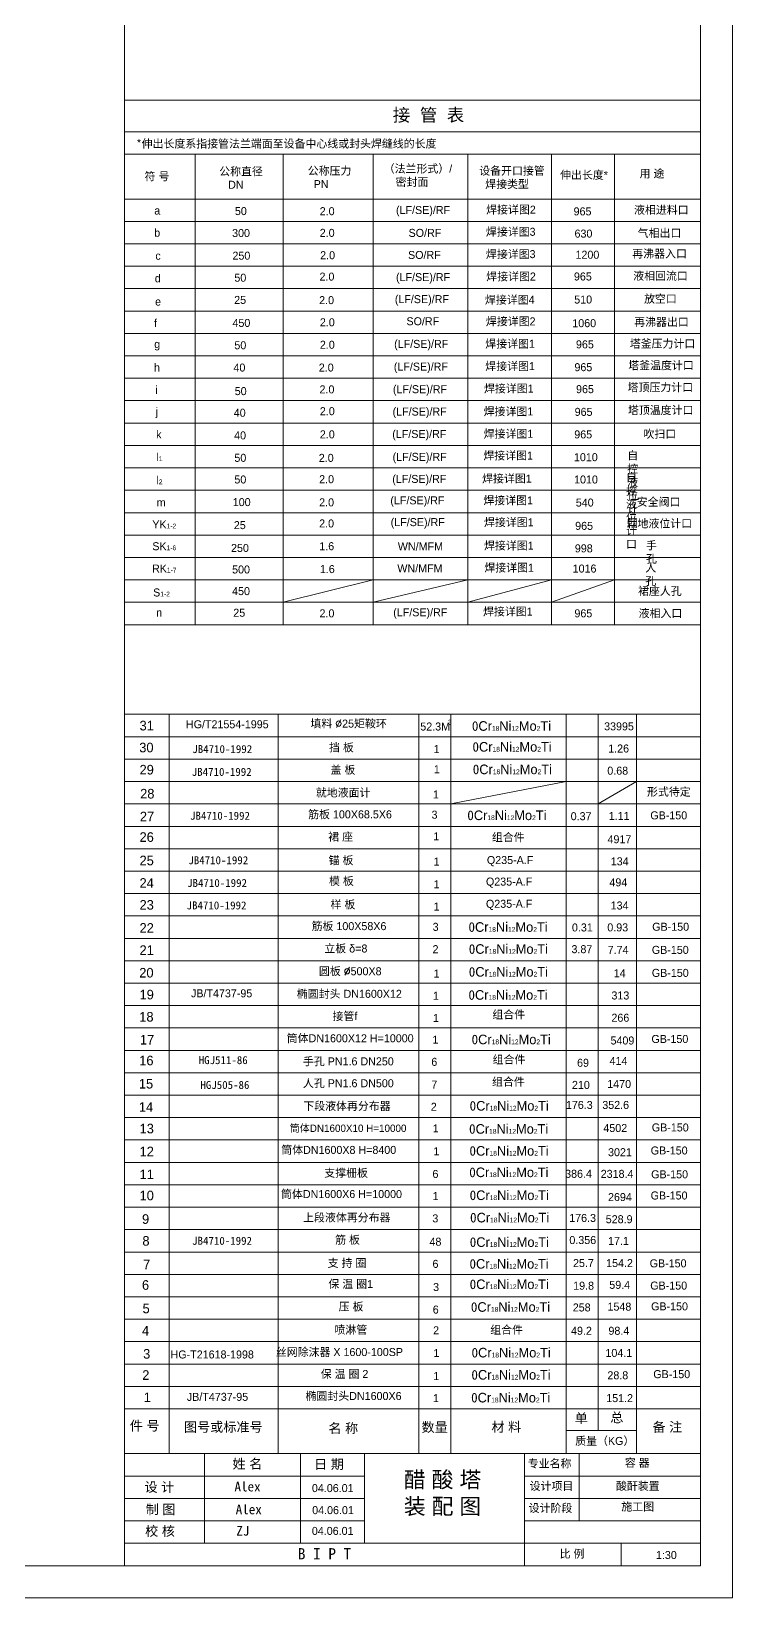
# Model space of a CAD drawing. Header units: millimetres. Extents: x 0 to 841, y 0 to 1189.
# Drawn here: x 622 to 841, y 0 to 489.4 of the extents above; entities that cross this region are included whole.
import ezdxf

# ---------------------------------------------------------------- set-up
doc = ezdxf.new("R2010")
doc.units = ezdxf.units.MM
doc.layers.add('图层2', color=1, linetype='Continuous', lineweight=20)
doc.layers.add('图层6', color=7, linetype='Continuous', lineweight=5)
doc.styles.get("Standard").update_dxf_attribs({"font": 'SimSun.ttf'})

msp = doc.modelspace()

# ---------------------------------------------------------------- linework, layer by layer
at = {"layer": '图层2', "color": 0}
for p, q in [((651, 318), (651, 1165)), ((651, 467.88), (831, 467.88)), ((651, 45), (651, 318)), ((651, 304), (831, 304)), ((651, 276), (831, 276)), ((651, 59), (831, 59)), ((651, 10), (651, 45)), ((651, 45), (831, 45))]:
    msp.add_line(p, q, dxfattribs=at)
msp.add_lwpolyline([(25, 10), (831, 10), (831, 1179), (25, 1179)], close=True, dxfattribs=at)
at = {"layer": '图层6'}
for p, q in [((651, 458), (831, 458)), ((651, 451), (831, 451)), ((673.12, 451), (673.12, 304)), ((700.6, 451), (700.6, 304)), ((728.76, 451), (728.76, 304)), ((758.27, 451), (758.27, 304)), ((784.4, 451), (784.4, 304)), ((804.07, 451), (804.07, 304)), ((651, 437), (831, 437)), ((651, 430), (831, 430)), ((651, 423), (831, 423)), ((651, 416), (831, 416)), ((651, 409), (831, 409)), ((651, 402), (831, 402)), ((651, 395), (831, 395)), ((651, 388), (831, 388)), ((651, 381), (831, 381)), ((651, 374), (831, 374)), ((651, 367), (831, 367)), ((651, 360), (831, 360)), ((651, 353), (831, 353)), ((651, 346), (831, 346)), ((651, 339), (831, 339)), ((651, 332), (831, 332)), ((651, 325), (831, 325)), ((651, 318), (831, 318)), ((700.6, 311), (728.76, 318)), ((728.76, 311), (758.27, 318)), ((758.27, 311), (784.4, 318)), ((784.4, 311), (804.07, 318)), ((651, 311), (831, 311)), ((665, 45), (665, 276)), ((699, 45), (699, 276)), ((743, 45), (743, 276)), ((753, 45), (753, 276)), ((789, 45), (789, 276)), ((799, 52.26), (799, 276)), ((811, 45), (811, 276)), ((651, 269), (831, 269)), ((651, 262), (831, 262)), ((651, 255), (831, 255)), ((753, 248), (789, 255)), ((799, 248), (811, 255)), ((651, 248), (831, 248)), ((651, 241), (831, 241)), ((651, 234), (831, 234)), ((651, 227), (831, 227)), ((651, 220), (831, 220)), ((651, 213), (831, 213)), ((651, 206), (831, 206)), ((651, 199), (831, 199)), ((651, 192), (831, 192)), ((651, 185), (831, 185)), ((651, 178), (831, 178)), ((651, 171), (831, 171)), ((651, 164), (831, 164)), ((651, 157), (831, 157)), ((651, 150), (831, 150)), ((651, 143), (831, 143)), ((651, 136), (831, 136)), ((651, 129), (831, 129)), ((651, 122), (831, 122)), ((651, 115), (831, 115)), ((651, 108), (831, 108)), ((651, 101), (831, 101)), ((651, 94), (831, 94)), ((651, 87), (831, 87)), ((651, 80), (831, 80)), ((651, 73), (831, 73)), ((651, 66), (831, 66)), ((789, 52.26), (811, 52.26)), ((676, 17), (676, 45)), ((706, 17), (706, 45)), ((726, 17), (726, 45)), ((776, 10), (776, 45)), ((793.07, 45), (793.07, 24)), ((651, 38), (726, 38)), ((776, 38), (831, 38)), ((651, 31), (726, 31)), ((776, 31), (831, 31)), ((651, 24), (726, 24)), ((776, 24), (831, 24)), ((651, 17), (831, 17)), ((806.17, 17), (806.17, 10)), ((831, 17), (831, 17))]:
    msp.add_line(p, q, dxfattribs=at)
msp.add_lwpolyline([(0, 0), (841, 0), (841, 1189), (0, 1189)], close=True, dxfattribs=at)

# ---------------------------------------------------------------- texts
for s, insert, char_height, attachment_point in [('{\\fￋￎￌﾣﾤ|b0|i0|c134|p54;接  管  表}', (734.84, 465.25), 4, 1), ('*伸出长度系指接管法兰端面至设备中心线或封头焊缝线的长度', (654.72, 455.55), 2.5, 1), ('{\\fￋￎￌﾣﾤ|b0|i0|c134|p2;符 号}', (657.33, 445.34), 2.5, 1), ('{\\fￋￎￌﾣﾤ|b0|i0|c134|p54;公称直径\\P   DN}', (680.63, 446.87), 2.5, 1), ('{\\fￋￎￌﾣﾤ|b0|i0|c134|p54;公称压力\\P  PN}', (708.28, 447.08), 2.5, 1), ('{\\fￋￎￌﾣﾤ|b0|i0|c134|p2;（法兰形式）/\\P    密封面}', (732.01, 447.74), 2.5, 1), ('{\\fￋￎￌﾣﾤ|b0|i0|c134|p54;设备开口接管\\P  焊接类型}', (761.85, 447.08), 2.5, 1), ('{\\fￋￎￌﾣﾤ|b0|i0|c134|p54;伸出长度*}', (787.1, 445.78), 2.5, 1), ('{\\fￋￎￌﾣﾤ|b0|i0|c134|p54;用 途}', (811.93, 446.21), 2.5, 1), ('{\\fￋￎￌﾣﾤ|b0|i0|c134|p2;50}', (685.53, 434.49), 2.5, 1), ('{\\fￋￎￌﾣﾤ|b0|i0|c134|p2;2.0}', (712.02, 434.45), 2.5, 1), ('{\\fￋￎￌﾣﾤ|b0|i0|c134|p2;(LF/SE)/RF}', (735.85, 434.82), 2.5, 1), ('{\\fￋￎￌﾣﾤ|b0|i0|c134|p54;焊接详图2}', (764.01, 434.94), 2.5, 1), ('{\\fￋￎￌﾣﾤ|b0|i0|c134|p2;965}', (791.32, 434.39), 2.5, 1), ('{\\fￋￎￌﾣﾤ|b0|i0|c134|p54;液相进料口}', (810.2, 434.85), 2.5, 1), ('{\\fￋￎￌﾣﾤ|b0|i0|c134|p2;b}', (660.34, 427.72), 2.5, 1), ('{\\fￋￎￌﾣﾤ|b0|i0|c134|p2;300}', (684.66, 427.63), 2.5, 1), ('{\\fￋￎￌﾣﾤ|b0|i0|c134|p2;2.0}', (712.03, 427.68), 2.5, 1), ('{\\fￋￎￌﾣﾤ|b0|i0|c134|p2;SO/RF}', (739.78, 427.67), 2.5, 1), ('{\\fￋￎￌﾣﾤ|b0|i0|c134|p54;焊接详图3}', (763.93, 428.02), 2.5, 1), ('{\\fￋￎￌﾣﾤ|b0|i0|c134|p54;气相出口}', (811.34, 427.62), 2.5, 1), ('{\\fￋￎￌﾣﾤ|b0|i0|c134|p2;SO/RF}', (739.61, 420.78), 2.5, 1), ('{\\fￋￎￌﾣﾤ|b0|i0|c134|p54;焊接详图3}', (763.93, 421.04), 2.5, 1), ('{\\fￋￎￌﾣﾤ|b0|i0|c134|p2;c}', (660.69, 420.53), 2.5, 1), ('{\\fￋￎￌﾣﾤ|b0|i0|c134|p2;250}', (684.77, 420.55), 2.5, 1), ('{\\fￋￎￌﾣﾤ|b0|i0|c134|p2;2.0}', (712.17, 420.69), 2.5, 1), ('{\\fￋￎￌﾣﾤ|b0|i0|c134|p2;d}', (660.51, 413.48), 2.5, 1), ('{\\fￋￎￌﾣﾤ|b0|i0|c134|p2;50}', (685.37, 413.67), 2.5, 1), ('{\\fￋￎￌﾣﾤ|b0|i0|c134|p2;2.0}', (711.96, 414.01), 2.5, 1), ('{\\fￋￎￌﾣﾤ|b0|i0|c134|p2;(LF/SE)/RF}', (735.85, 413.86), 2.5, 1), ('{\\fￋￎￌﾣﾤ|b0|i0|c134|p54;焊接详图2}', (764.03, 414.04), 2.5, 1), ('{\\fￋￎￌﾣﾤ|b0|i0|c134|p54;液相回流口}', (809.95, 414.22), 2.5, 1), ('{\\fￋￎￌﾣﾤ|b0|i0|c134|p2;25}', (685.31, 406.73), 2.5, 1), ('{\\fￋￎￌﾣﾤ|b0|i0|c134|p2;2.0}', (711.85, 406.66), 2.5, 1), ('{\\fￋￎￌﾣﾤ|b0|i0|c134|p2;(LF/SE)/RF}', (735.48, 406.97), 2.5, 1), ('{\\fￋￎￌﾣﾤ|b0|i0|c134|p54;焊接详图4}', (763.63, 406.77), 2.5, 1), ('{\\fￋￎￌﾣﾤ|b0|i0|c134|p54;放空口}', (813.33, 407.08), 2.5, 1), ('{\\fￋￎￌﾣﾤ|b0|i0|c134|p2;e}', (660.6, 406.2), 2.5, 1), ('{\\fￋￎￌﾣﾤ|b0|i0|c134|p2;f}', (660.26, 399.49), 2.5, 1), ('{\\fￋￎￌﾣﾤ|b0|i0|c134|p2;450}', (684.77, 399.54), 2.5, 1), ('{\\fￋￎￌﾣﾤ|b0|i0|c134|p2;2.0}', (712.07, 399.74), 2.5, 1), ('{\\fￋￎￌﾣﾤ|b0|i0|c134|p2;SO/RF}', (739.12, 400.06), 2.5, 1), ('{\\fￋￎￌﾣﾤ|b0|i0|c134|p54;焊接详图2}', (763.93, 400.02), 2.5, 1), ('{\\fￋￎￌﾣﾤ|b0|i0|c134|p54;再沸器出口}', (810.25, 399.83), 2.5, 1), ('{\\fￋￎￌﾣﾤ|b0|i0|c134|p2;g}', (660.34, 392.94), 2.5, 1), ('{\\fￋￎￌﾣﾤ|b0|i0|c134|p2;50}', (685.37, 392.56), 2.5, 1), ('{\\fￋￎￌﾣﾤ|b0|i0|c134|p2;2.0}', (712.07, 392.72), 2.5, 1), ('{\\fￋￎￌﾣﾤ|b0|i0|c134|p2;(LF/SE)/RF}', (735.27, 392.99), 2.5, 1), ('{\\fￋￎￌﾣﾤ|b0|i0|c134|p54;焊接详图1}', (763.73, 393.03), 2.5, 1), ('{\\fￋￎￌﾣﾤ|b0|i0|c134|p54;塔釜压力计口}', (808.86, 393.05), 2.5, 1), ('{\\fￋￎￌﾣﾤ|b0|i0|c134|p54;塔釜温度计口}', (808.39, 386.28), 2.5, 1), ('{\\fￋￎￌﾣﾤ|b0|i0|c134|p2;h}', (660.26, 385.6), 2.5, 1), ('{\\fￋￎￌﾣﾤ|b0|i0|c134|p2;40}', (685.09, 385.59), 2.5, 1), ('{\\fￋￎￌﾣﾤ|b0|i0|c134|p2;2.0}', (711.74, 385.59), 2.5, 1), ('{\\fￋￎￌﾣﾤ|b0|i0|c134|p2;(LF/SE)/RF}', (735.17, 385.89), 2.5, 1), ('{\\fￋￎￌﾣﾤ|b0|i0|c134|p54;焊接详图1}', (763.73, 386.03), 2.5, 1), ('{\\fￋￎￌﾣﾤ|b0|i0|c134|p2;50}', (685.48, 378.24), 2.5, 1), ('{\\fￋￎￌﾣﾤ|b0|i0|c134|p2;2.0}', (711.96, 378.77), 2.5, 1), ('{\\fￋￎￌﾣﾤ|b0|i0|c134|p2;(LF/SE)/RF}', (734.88, 378.84), 2.5, 1), ('{\\fￋￎￌﾣﾤ|b0|i0|c134|p54;焊接详图1}', (763.34, 379.03), 2.5, 1), ('{\\fￋￎￌﾣﾤ|b0|i0|c134|p54;塔顶压力计口}', (808.19, 379.43), 2.5, 1), ('{\\fￋￎￌﾣﾤ|b0|i0|c134|p2;j}', (660.77, 371.83), 2.5, 1), ('{\\fￋￎￌﾣﾤ|b0|i0|c134|p2;2.0}', (712.07, 371.96), 2.5, 1), ('{\\fￋￎￌﾣﾤ|b0|i0|c134|p2;(LF/SE)/RF}', (734.78, 371.84), 2.5, 1), ('{\\fￋￎￌﾣﾤ|b0|i0|c134|p54;焊接详图1}', (763.24, 371.89), 2.5, 1), ('{\\fￋￎￌﾣﾤ|b0|i0|c134|p54;塔顶温度计口}', (808.29, 372.28), 2.5, 1), ('{\\fￋￎￌﾣﾤ|b0|i0|c134|p2;40}', (685.18, 371.48), 2.5, 1), ('{\\fￋￎￌﾣﾤ|b0|i0|c134|p2;k}', (660.94, 364.69), 2.5, 1), ('{\\fￋￎￌﾣﾤ|b0|i0|c134|p2;40}', (685.29, 364.4), 2.5, 1), ('{\\fￋￎￌﾣﾤ|b0|i0|c134|p2;2.0}', (712.07, 364.72), 2.5, 1), ('{\\fￋￎￌﾣﾤ|b0|i0|c134|p2;(LF/SE)/RF}', (734.68, 364.84), 2.5, 1), ('{\\fￋￎￌﾣﾤ|b0|i0|c134|p54;焊接详图1}', (763.24, 364.9), 2.5, 1), ('{\\fￋￎￌﾣﾤ|b0|i0|c134|p54;吹扫口}', (813.13, 364.86), 2.5, 1), ('{\\fￋￎￌﾣﾤ|b0|i0|c134|p2;l\\H0.6x;1}', (661.03, 357.64), 2.5, 1), ('{\\fￋￎￌﾣﾤ|b0|i0|c134|p2;50}', (685.37, 357.39), 2.5, 1), ('{\\fￋￎￌﾣﾤ|b0|i0|c134|p2;2.0}', (711.74, 357.37), 2.5, 1), ('{\\fￋￎￌﾣﾤ|b0|i0|c134|p2;(LF/SE)/RF}', (734.78, 357.7), 2.5, 1), ('{\\fￋￎￌﾣﾤ|b0|i0|c134|p54;焊接详图1}', (763.14, 358.09), 2.5, 1), ('{\\fￋￎￌﾣﾤ|b0|i0|c134|p2;l\\H0.6x;2}', (661.03, 350.39), 2.5, 1), ('{\\fￋￎￌﾣﾤ|b0|i0|c134|p2;50}', (685.37, 350.63), 2.5, 1), ('{\\fￋￎￌﾣﾤ|b0|i0|c134|p2;2.0}', (711.85, 350.71), 2.5, 1), ('{\\fￋￎￌﾣﾤ|b0|i0|c134|p2;(LF/SE)/RF}', (734.68, 350.8), 2.5, 1), ('{\\fￋￎￌﾣﾤ|b0|i0|c134|p54;焊接详图1}', (762.75, 350.9), 2.5, 1), ('{\\fￋￎￌﾣﾤ|b0|i0|c134|p2;100}', (684.87, 343.56), 2.5, 1), ('{\\fￋￎￌﾣﾤ|b0|i0|c134|p2;2.0}', (711.85, 343.48), 2.5, 1), ('{\\fￋￎￌﾣﾤ|b0|i0|c134|p2;(LF/SE)/RF}', (734.09, 344.1), 2.5, 1), ('{\\fￋￎￌﾣﾤ|b0|i0|c134|p54;焊接详图1}', (763.14, 344.1), 2.5, 1), ('{\\fￋￎￌﾣﾤ|b0|i0|c134|p2;540}', (792.01, 343.41), 2.5, 1), ('{\\fￋￎￌﾣﾤ|b0|i0|c134|p54;安全阀口}', (811.05, 343.61), 2.5, 1), ('{\\fￋￎￌﾣﾤ|b0|i0|c134|p2;YK\\H0.6x;1-2}', (659.74, 336.57), 2.5, 1), ('{\\fￋￎￌﾣﾤ|b0|i0|c134|p2;25}', (685.2, 336.37), 2.5, 1), ('{\\fￋￎￌﾣﾤ|b0|i0|c134|p2;2.0}', (711.85, 336.89), 2.5, 1), ('{\\fￋￎￌﾣﾤ|b0|i0|c134|p2;(LF/SE)/RF}', (734.19, 337.3), 2.5, 1), ('{\\fￋￎￌﾣﾤ|b0|i0|c134|p54;焊接详图1}', (763.34, 337.26), 2.5, 1), ('{\\fￋￎￌﾣﾤ|b0|i0|c134|p2;965}', (791.81, 336.14), 2.5, 1), ('{\\fￋￎￌﾣﾤ|b0|i0|c134|p54;就地液位计口}', (807.87, 336.86), 2.5, 1), ('{\\fￋￎￌﾣﾤ|b0|i0|c134|p2;SK\\H0.6x;1-6}', (659.74, 329.77), 2.5, 1), ('{\\fￋￎￌﾣﾤ|b0|i0|c134|p2;WN/MFM}', (736.42, 329.71), 2.5, 1), ('{\\fￋￎￌﾣﾤ|b0|i0|c134|p54;焊接详图1}', (763.34, 329.96), 2.5, 1), ('{\\fￋￎￌﾣﾤ|b0|i0|c134|p2;998}', (791.71, 329.1), 2.5, 1), ('{\\fￋￎￌﾣﾤ|b0|i0|c134|p54;焊接详图1}', (763.44, 323.06), 2.5, 1), ('{\\fￋￎￌﾣﾤ|b0|i0|c134|p2;RK\\H0.6x;1-7}', (659.65, 322.8), 2.5, 1), ('{\\fￋￎￌﾣﾤ|b0|i0|c134|p2;500}', (684.66, 322.51), 2.5, 1), ('{\\fￋￎￌﾣﾤ|b0|i0|c134|p2;WN/MFM}', (736.27, 322.85), 2.5, 1), ('{\\fￋￎￌﾣﾤ|b0|i0|c134|p2;1016}', (791.02, 322.79), 2.5, 1), ('{\\fￋￎￌﾣﾤ|b0|i0|c134|p2;S\\H0.6x;1-2}', (660, 315.32), 2.5, 1), ('{\\fￋￎￌﾣﾤ|b0|i0|c134|p54;裙座人孔}', (811.44, 315.76), 2.5, 1), ('{\\fￋￎￌﾣﾤ|b0|i0|c134|p2;n}', (660.94, 309.04), 2.5, 1), ('{\\fￋￎￌﾣﾤ|b0|i0|c134|p2;25}', (685.02, 308.99), 2.5, 1), ('{\\fￋￎￌﾣﾤ|b0|i0|c134|p2;2.0}', (711.96, 308.8), 2.5, 1), ('{\\fￋￎￌﾣﾤ|b0|i0|c134|p2;(LF/SE)/RF}', (734.98, 309.13), 2.5, 1), ('{\\fￋￎￌﾣﾤ|b0|i0|c134|p54;焊接详图1}', (763.04, 309.36), 2.5, 1), ('{\\fￋￎￌﾣﾤ|b0|i0|c134|p2;965}', (791.58, 308.8), 2.5, 1), ('{\\fￋￎￌﾣﾤ|b0|i0|c134|p54;液相入口}', (811.64, 308.81), 2.5, 1), ('{\\fￋￎￌﾣﾤ|b0|i0|c134|p2;HG/T21554-1995}', (670.24, 274.14), 2.5, 1), ('{\\fￋￎￌﾣﾤ|b0|i0|c134|p54;填料 \\Ftxt.shx;%%c\\fￋￎￌﾣﾤ|b0|i0|c134|p54;25矩鞍环}', (709.13, 274.35), 2.5, 1), ('{\\fￋￎￌﾣﾤ|b0|i0|c134|p2;3}', (752.12, 274.32), 1.5, 1), ('{\\f@ￋￎￌﾣﾤ|b0|i0|c134|p2;31}', (655.75, 273.97), 3, 1), ('{\\fￋￎￌﾣﾤ|b0|i0|c134|p2;52.3M}', (743.44, 273.44), 2.5, 1), ('0{\\fￋￎￌﾣﾤ|b0|i0|c134|p54;Cr\\H0.5x;18\\H2x;Ni\\H0.5x;12\\H2x;Mo\\H0.5x;2\\H2x;Ti}', (759.55, 273.85), 3, 1), ('{\\fￋￎￌﾣﾤ|b0|i0|c134|p2;33995}', (800.85, 273.5), 2.5, 1), ('{\\f@ￋￎￌﾣﾤ|b0|i0|c134|p2;30}', (655.66, 267.13), 3, 1), ('JB4710-1992', (672.22, 266.39), 2.5, 1), ('{\\fￋￎￌﾣﾤ|b0|i0|c134|p54;挡 板}', (714.92, 266.88), 2.5, 1), ('{\\fￋￎￌﾣﾤ|b0|i0|c134|p2;1}', (747.58, 266.39), 2.5, 1), ('0{\\fￋￎￌﾣﾤ|b0|i0|c134|p54;Cr\\H0.5x;18\\H2x;Ni\\H0.5x;12\\H2x;Mo\\H0.5x;2\\H2x;Ti}', (759.73, 267.34), 3, 1), ('{\\fￋￎￌﾣﾤ|b0|i0|c134|p2;1.26}', (802.13, 266.57), 2.5, 1), ('{\\f@ￋￎￌﾣﾤ|b0|i0|c134|p2;29}', (655.75, 260.2), 3, 1), ('{\\fￋￎￌﾣﾤ|b0|i0|c134|p54;盖 板}', (715.4, 259.89), 2.5, 1), ('{\\fￋￎￌﾣﾤ|b0|i0|c134|p2;1}', (747.67, 260.11), 2.5, 1), ('0{\\fￋￎￌﾣﾤ|b0|i0|c134|p54;Cr\\H0.5x;18\\H2x;Ni\\H0.5x;12\\H2x;Mo\\H0.5x;2\\H2x;Ti}', (759.82, 260.3), 3, 1), ('{\\f\uffc1ﾥￊ￩|b0|i0|c134|p49;0.68}', (801.85, 259.64), 2.5, 1), ('JB4710-1992', (672.06, 259.27), 2.5, 1), ('{\\f@ￋￎￌﾣﾤ|b0|i0|c134|p2;28}', (655.94, 252.7), 3, 1), ('{\\fￋￎￌﾣﾤ|b0|i0|c134|p54;就地液面计}', (710.82, 252.78), 2.5, 1), ('{\\fￋￎￌﾣﾤ|b0|i0|c134|p2;1}', (747.4, 252.23), 2.5, 1), ('{\\fￋￎￌﾣﾤ|b0|i0|c134|p54;形式待定}', (814.24, 253.03), 2.5, 1), ('JB4710-1992', (671.53, 245.56), 2.5, 1), ('{\\fￋￎￌﾣﾤ|b0|i0|c134|p54;筋板 100X68.5X6}', (708.41, 245.99), 2.5, 1), ('{\\f@ￋￎￌﾣﾤ|b0|i0|c134|p2;3}', (746.95, 245.89), 2.5, 1), ('0{\\fￋￎￌﾣﾤ|b0|i0|c134|p54;Cr\\H0.5x;18\\H2x;Ni\\H0.5x;12\\H2x;Mo\\H0.5x;2\\H2x;Ti}', (758.12, 245.95), 3, 1), ('{\\fￋￎￌﾣﾤ|b0|i0|c134|p2;0.37}', (790.41, 245.42), 2.5, 1), ('{\\fￋￎￌﾣﾤ|b0|i0|c134|p2;1.11}', (802.31, 245.52), 2.5, 1), ('{\\f@ￋￎￌﾣﾤ|b0|i0|c134|p2;GB-150}', (815.28, 245.68), 2.5, 1), ('{\\f@ￋￎￌﾣﾤ|b0|i0|c134|p2;26}', (655.75, 239.15), 3, 1), ('{\\fￋￎￌﾣﾤ|b0|i0|c134|p54;裙 座}', (714.68, 239), 2.5, 1), ('{\\fￋￎￌﾣﾤ|b0|i0|c134|p2;1}', (747.49, 239.12), 2.5, 1), ('{\\fￋￎￌﾣﾤ|b0|i0|c134|p54;组合件}', (765.8, 238.83), 2.5, 1), ('{\\fￋￎￌﾣﾤ|b0|i0|c134|p2;4917}', (801.91, 238.21), 2.5, 1), ('{\\f@ￋￎￌﾣﾤ|b0|i0|c134|p2;25}', (655.75, 231.83), 3, 1), ('JB4710-1992', (670.98, 231.66), 2.5, 1), ('{\\fￋￎￌﾣﾤ|b0|i0|c134|p54;锚 板}', (714.8, 231.65), 2.5, 1), ('{\\fￋￎￌﾣﾤ|b0|i0|c134|p2;1}', (747.58, 231.24), 2.5, 1), ('{\\fￋￎￌﾣﾤ|b0|i0|c134|p2;Q235-A.F}', (764.24, 231.72), 2.5, 1), ('{\\fￋￎￌﾣﾤ|b0|i0|c134|p2;134}', (802.92, 231.31), 2.5, 1), ('{\\fￋￎￌﾣﾤ|b0|i0|c134|p54;模 板}', (714.92, 225.16), 2.5, 1), ('{\\f@ￋￎￌﾣﾤ|b0|i0|c134|p2;24}', (655.75, 224.8), 3, 1), ('JB4710-1992', (670.6, 224.55), 2.5, 1), ('{\\fￋￎￌﾣﾤ|b0|i0|c134|p2;1}', (747.58, 224.13), 2.5, 1), ('{\\fￋￎￌﾣﾤ|b0|i0|c134|p2;Q235-A.F}', (763.94, 224.99), 2.5, 1), ('{\\fￋￎￌﾣﾤ|b0|i0|c134|p2;494}', (802.51, 224.76), 2.5, 1), ('{\\f@ￋￎￌﾣﾤ|b0|i0|c134|p2;23}', (655.75, 217.97), 3, 1), ('JB4710-1992', (670.44, 217.55), 2.5, 1), ('{\\fￋￎￌﾣﾤ|b0|i0|c134|p54;样 板}', (715.4, 217.82), 2.5, 1), ('{\\fￋￎￌﾣﾤ|b0|i0|c134|p2;1}', (747.58, 217.19), 2.5, 1), ('{\\fￋￎￌﾣﾤ|b0|i0|c134|p2;Q235-A.F}', (763.94, 218.05), 2.5, 1), ('{\\fￋￎￌﾣﾤ|b0|i0|c134|p2;134}', (802.89, 217.52), 2.5, 1), ('{\\f@ￋￎￌﾣﾤ|b0|i0|c134|p2;22}', (655.75, 210.75), 3, 1), ('{\\fￋￎￌﾣﾤ|b0|i0|c134|p54;筋板 100X58X6}', (709.49, 211.07), 2.5, 1), ('{\\f@ￋￎￌﾣﾤ|b0|i0|c134|p2;3}', (747.3, 210.85), 2.5, 1), ('0{\\fￋￎￌﾣﾤ|b0|i0|c134|p54;Cr\\H0.5x;18\\H2x;Ni\\H0.5x;12\\H2x;Mo\\H0.5x;2\\H2x;Ti}', (758.48, 211.04), 3, 1), ('{\\fￋￎￌﾣﾤ|b0|i0|c134|p2;0.31}', (790.8, 210.66), 2.5, 1), ('{\\fￋￎￌﾣﾤ|b0|i0|c134|p2;0.93}', (801.85, 210.68), 2.5, 1), ('{\\f@ￋￎￌﾣﾤ|b0|i0|c134|p2;GB-150}', (815.87, 210.88), 2.5, 1), ('{\\f@ￋￎￌﾣﾤ|b0|i0|c134|p2;21}', (655.75, 203.82), 3, 1), ('{\\fￋￎￌﾣﾤ|b0|i0|c134|p54;立板 \\fￋￎￌﾣﾤ|b0|i0|c134|p0;δ=8}', (713.49, 204.08), 2.5, 1), ('{\\fￋￎￌﾣﾤ|b0|i0|c134|p2;2}', (747.27, 203.87), 2.5, 1), ('0{\\fￋￎￌﾣﾤ|b0|i0|c134|p54;Cr\\H0.5x;18\\H2x;Ni\\H0.5x;12\\H2x;Mo\\H0.5x;2\\H2x;Ti}', (758.57, 204.17), 3, 1), ('{\\fￋￎￌﾣﾤ|b0|i0|c134|p2;3.87}', (790.66, 203.87), 2.5, 1), ('{\\fￋￎￌﾣﾤ|b0|i0|c134|p2;7.74}', (801.96, 203.64), 2.5, 1), ('{\\f@ￋￎￌﾣﾤ|b0|i0|c134|p2;GB-150}', (815.75, 203.65), 2.5, 1), ('{\\f@ￋￎￌﾣﾤ|b0|i0|c134|p2;20}', (655.66, 196.76), 3, 1), ('{\\fￋￎￌﾣﾤ|b0|i0|c134|p54;圆板 \\Ftxt.shx;%%c\\fￋￎￌﾣﾤ|b0|i0|c134|p54;500X8}', (711.78, 196.98), 2.5, 1), ('{\\fￋￎￌﾣﾤ|b0|i0|c134|p2;1}', (747.58, 196.24), 2.5, 1), ('0{\\fￋￎￌﾣﾤ|b0|i0|c134|p54;Cr\\H0.5x;18\\H2x;Ni\\H0.5x;12\\H2x;Mo\\H0.5x;2\\H2x;Ti}', (758.57, 197.04), 3, 1), ('{\\fￋￎￌﾣﾤ|b0|i0|c134|p2;14}', (803.86, 196.37), 2.5, 1), ('{\\f@ￋￎￌﾣﾤ|b0|i0|c134|p2;GB-150}', (815.75, 196.46), 2.5, 1), ('{\\f@ￋￎￌﾣﾤ|b0|i0|c134|p2;19}', (655.75, 189.93), 3, 1), ('{\\fￋￎￌﾣﾤ|b0|i0|c134|p54;椭圆封头 DN1600X12}', (704.89, 189.92), 2.5, 1), ('{\\fￋￎￌﾣﾤ|b0|i0|c134|p2;1}', (747.4, 189.31), 2.5, 1), ('0{\\fￋￎￌﾣﾤ|b0|i0|c134|p54;Cr\\H0.5x;18\\H2x;Ni\\H0.5x;12\\H2x;Mo\\H0.5x;2\\H2x;Ti}', (758.48, 189.82), 3, 1), ('{\\fￋￎￌﾣﾤ|b0|i0|c134|p2;313}', (803.14, 189.41), 2.5, 1), ('{\\f@ￋￎￌﾣﾤ|b0|i0|c134|p2;18}', (655.66, 183), 3, 1), ('{\\fￋￎￌﾣﾤ|b0|i0|c134|p54;接管f}', (716.03, 182.94), 2.5, 1), ('{\\fￋￎￌﾣﾤ|b0|i0|c134|p2;1}', (747.4, 182.37), 2.5, 1), ('{\\fￋￎￌﾣﾤ|b0|i0|c134|p54;组合件}', (765.94, 183.43), 2.5, 1), ('{\\fￋￎￌﾣﾤ|b0|i0|c134|p2;266}', (803.14, 182.45), 2.5, 1), ('{\\fￋￎￌﾣﾤ|b0|i0|c134|p54;筒体DN1600X\\fￋￎￌﾣﾤ|b0|i0|c134|p0;12 \\fￋￎￌﾣﾤ|b0|i0|c134|p54;H=10000}', (701.73, 176.03), 2.5, 1), ('{\\fￋￎￌﾣﾤ|b0|i0|c134|p2;17}', (655.87, 175.83), 3, 1), ('{\\fￋￎￌﾣﾤ|b0|i0|c134|p2;1}', (747.23, 175.6), 2.5, 1), ('0{\\fￋￎￌﾣﾤ|b0|i0|c134|p54;Cr\\H0.5x;18\\H2x;Ni\\H0.5x;12\\H2x;Mo\\H0.5x;2\\H2x;Ti}', (759.46, 175.91), 3, 1), ('{\\fￋￎￌﾣﾤ|b0|i0|c134|p2;5409}', (802.85, 175.34), 2.5, 1), ('{\\f@ￋￎￌﾣﾤ|b0|i0|c134|p2;GB-150}', (815.63, 175.81), 2.5, 1), ('{\\fￋￎￌﾣﾤ|b0|i0|c134|p2;16}', (655.65, 169.34), 3, 1), ('HGJ511-86', (674.23, 169.21), 2.5, 1), ('{\\fￋￎￌﾣﾤ|b0|i0|c134|p54;手孔 PN1.6 DN250}', (706.77, 168.82), 2.5, 1), ('{\\fￋￎￌﾣﾤ|b0|i0|c134|p2;6}', (746.88, 168.67), 2.5, 1), ('{\\fￋￎￌﾣﾤ|b0|i0|c134|p54;组合件}', (766.02, 169.37), 2.5, 1), ('{\\fￋￎￌﾣﾤ|b0|i0|c134|p2;69}', (792.4, 168.38), 2.5, 1), ('{\\fￋￎￌﾣﾤ|b0|i0|c134|p2;15}', (655.54, 162.08), 3, 1), ('{\\fￋￎￌﾣﾤ|b0|i0|c134|p54;人孔 PN1.6 DN500}', (706.77, 161.98), 2.5, 1), ('{\\fￋￎￌﾣﾤ|b0|i0|c134|p54;组合件}', (765.84, 162.43), 2.5, 1), ('HGJ505-86', (674.76, 161.45), 2.5, 1), ('{\\fￋￎￌﾣﾤ|b0|i0|c134|p2;14}', (655.54, 154.81), 3, 1), ('{\\fￋￎￌﾣﾤ|b0|i0|c134|p54;下段液体再分布器}', (706.9, 154.87), 2.5, 1), ('{\\fￋￎￌﾣﾤ|b0|i0|c134|p2;2}', (746.71, 154.62), 2.5, 1), ('0{\\fￋￎￌﾣﾤ|b0|i0|c134|p54;Cr\\H0.5x;18\\H2x;Ni\\H0.5x;12\\H2x;Mo\\H0.5x;2\\H2x;Ti}', (758.84, 155.18), 3, 1), ('{\\fￋￎￌﾣﾤ|b0|i0|c134|p2;13}', (655.76, 148.07), 3, 1), ('筒体{\\fￋￎￌﾣﾤ|b0|i0|c134|p54;DN1600X10 H=10000}', (720.88, 146.54), 2.3, 5), ('{\\fￋￎￌﾣﾤ|b0|i0|c134|p2;1}', (747.32, 147.89), 2.5, 1), ('0{\\fￋￎￌﾣﾤ|b0|i0|c134|p54;Cr\\H0.5x;18\\H2x;Ni\\H0.5x;12\\H2x;Mo\\H0.5x;2\\H2x;Ti}', (758.66, 147.96), 3, 1), ('{\\f@ￋￎￌﾣﾤ|b0|i0|c134|p2;GB-150}', (815.75, 148.17), 2.5, 1), ('{\\fￋￎￌﾣﾤ|b0|i0|c134|p2;12}', (655.76, 140.92), 3, 1), ('{\\fￋￎￌﾣﾤ|b0|i0|c134|p54;筒体DN1600X\\fￋￎￌﾣﾤ|b0|i0|c134|p0;8 \\fￋￎￌﾣﾤ|b0|i0|c134|p54;H=8400}', (700.01, 141.15), 2.5, 1), ('{\\fￋￎￌﾣﾤ|b0|i0|c134|p2;1}', (747.54, 140.75), 2.5, 1), ('0{\\fￋￎￌﾣﾤ|b0|i0|c134|p54;Cr\\H0.5x;18\\H2x;Ni\\H0.5x;12\\H2x;Mo\\H0.5x;2\\H2x;Ti}', (758.79, 141.1), 3, 1), ('{\\fￋￎￌﾣﾤ|b0|i0|c134|p2;3021}', (802.08, 140.44), 2.5, 1), ('{\\f@ￋￎￌﾣﾤ|b0|i0|c134|p2;GB-150}', (815.41, 140.97), 2.5, 1), ('{\\fￋￎￌﾣﾤ|b0|i0|c134|p54;11}', (655.76, 133.77), 3, 1), ('{\\fￋￎￌﾣﾤ|b0|i0|c134|p54;支撑栅板}', (720.26, 132.57), 2.5, 5), ('{\\fￋￎￌﾣﾤ|b0|i0|c134|p2;6}', (747.24, 133.64), 2.5, 1), ('0{\\fￋￎￌﾣﾤ|b0|i0|c134|p54;Cr\\H0.5x;18\\H2x;Ni\\H0.5x;12\\H2x;Mo\\H0.5x;2\\H2x;Ti}', (758.72, 134.4), 3, 1), ('{\\fￋￎￌﾣﾤ|b0|i0|c134|p2;386.4}', (788.67, 133.69), 2.5, 1), ('{\\fￋￎￌﾣﾤ|b0|i0|c134|p2;2318.4}', (799.79, 133.67), 2.5, 1), ('{\\f@ￋￎￌﾣﾤ|b0|i0|c134|p2;GB-150}', (815.54, 133.53), 2.5, 1), ('{\\fￋￎￌﾣﾤ|b0|i0|c134|p54;筒体DN1600X6 H=10000}', (699.95, 127.36), 2.5, 1), ('0{\\fￋￎￌﾣﾤ|b0|i0|c134|p54;Cr\\H0.5x;18\\H2x;Ni\\H0.5x;12\\H2x;Mo\\H0.5x;2\\H2x;Ti}', (758.85, 127.24), 3, 1), ('{\\fￋￎￌﾣﾤ|b0|i0|c134|p54;10}', (655.76, 127.17), 3, 1), ('{\\fￋￎￌﾣﾤ|b0|i0|c134|p2;1}', (747.26, 126.74), 2.5, 1), ('{\\fￋￎￌﾣﾤ|b0|i0|c134|p2;2694}', (802.07, 126.42), 2.5, 1), ('{\\f@ￋￎￌﾣﾤ|b0|i0|c134|p2;GB-150}', (815.38, 126.91), 2.5, 1), ('{\\fￋￎￌﾣﾤ|b0|i0|c134|p54;9}', (656.53, 119.8), 3, 1), ('{\\fￋￎￌﾣﾤ|b0|i0|c134|p54;上段液体再分布器}', (706.84, 120.02), 2.5, 1), ('{\\f@ￋￎￌﾣﾤ|b0|i0|c134|p2;3}', (747.2, 119.76), 2.5, 1), ('0{\\fￋￎￌﾣﾤ|b0|i0|c134|p54;Cr\\H0.5x;18\\H2x;Ni\\H0.5x;12\\H2x;Mo\\H0.5x;2\\H2x;Ti}', (758.97, 120.25), 3, 1), ('{\\fￋￎￌﾣﾤ|b0|i0|c134|p2;176.3}', (789.95, 119.89), 2.5, 1), ('{\\fￋￎￌﾣﾤ|b0|i0|c134|p2;528.9}', (801.36, 119.5), 2.5, 1), ('JB4710-1992', (672.17, 112.76), 2.5, 1), ('{\\fￋￎￌﾣﾤ|b0|i0|c134|p54;筋 板}', (716.84, 113.05), 2.5, 1), ('0{\\fￋￎￌﾣﾤ|b0|i0|c134|p54;Cr\\H0.5x;18\\H2x;Ni\\H0.5x;12\\H2x;Mo\\H0.5x;2\\H2x;Ti}', (758.88, 112.6), 3, 1), ('{\\fￋￎￌﾣﾤ|b0|i0|c134|p2;0.356}', (790, 112.99), 2.5, 1), ('{\\fￋￎￌﾣﾤ|b0|i0|c134|p2;17.1}', (802.1, 112.74), 2.5, 1), ('{\\fￋￎￌﾣﾤ|b0|i0|c134|p2;48}', (746.31, 112.47), 2.5, 1), ('{\\fￋￎￌﾣﾤ|b0|i0|c134|p54;支 持 圈}', (714.51, 105.8), 2.5, 1), ('{\\fￋￎￌﾣﾤ|b0|i0|c134|p2;6}', (747.25, 105.54), 2.5, 1), ('0{\\fￋￎￌﾣﾤ|b0|i0|c134|p54;Cr\\H0.5x;18\\H2x;Ni\\H0.5x;12\\H2x;Mo\\H0.5x;2\\H2x;Ti}', (758.8, 105.8), 3, 1), ('{\\fￋￎￌﾣﾤ|b0|i0|c134|p2;25.7}', (791.14, 105.8), 2.5, 1), ('{\\f@ￋￎￌﾣﾤ|b0|i0|c134|p2;GB-150}', (815.08, 105.71), 2.5, 1), ('{\\fￋￎￌﾣﾤ|b0|i0|c134|p54;6}', (656.51, 99.19), 3, 1), ('{\\fￋￎￌﾣﾤ|b0|i0|c134|p54;保 温 圈1}', (714.74, 99.26), 2.5, 1), ('{\\f@ￋￎￌﾣﾤ|b0|i0|c134|p2;3}', (747.44, 98.32), 2.5, 1), ('0{\\fￋￎￌﾣﾤ|b0|i0|c134|p54;Cr\\H0.5x;18\\H2x;Ni\\H0.5x;12\\H2x;Mo\\H0.5x;2\\H2x;Ti}', (758.85, 99.42), 3, 1), ('{\\fￋￎￌﾣﾤ|b0|i0|c134|p2;19.8}', (791.19, 98.72), 2.5, 1), ('{\\f@ￋￎￌﾣﾤ|b0|i0|c134|p2;59.4}', (802.47, 98.99), 2.5, 1), ('{\\f@ￋￎￌﾣﾤ|b0|i0|c134|p2;GB-150}', (815.26, 98.76), 2.5, 1), ('{\\fￋￎￌﾣﾤ|b0|i0|c134|p54;5}', (656.69, 91.87), 3, 1), ('{\\fￋￎￌﾣﾤ|b0|i0|c134|p54;压 板}', (717.95, 92.19), 2.5, 1), ('{\\f@ￋￎￌﾣﾤ|b0|i0|c134|p2;6}', (747.32, 91.26), 2.5, 1), ('0{\\fￋￎￌﾣﾤ|b0|i0|c134|p54;Cr\\H0.5x;18\\H2x;Ni\\H0.5x;12\\H2x;Mo\\H0.5x;2\\H2x;Ti}', (759.23, 92.32), 3, 1), ('{\\f@ￋￎￌﾣﾤ|b0|i0|c134|p2;1548}', (801.91, 92.19), 2.5, 1), ('{\\f@ￋￎￌﾣﾤ|b0|i0|c134|p2;GB-150}', (815.52, 92.27), 2.5, 1), ('{\\fￋￎￌﾣﾤ|b0|i0|c134|p54;4}', (656.51, 84.91), 3, 1), ('{\\fￋￎￌﾣﾤ|b0|i0|c134|p54;组合件}', (765.28, 84.92), 2.5, 1), ('{\\f@ￋￎￌﾣﾤ|b0|i0|c134|p2;98.4}', (802.2, 84.64), 2.5, 1), ('{\\fￋￎￌﾣﾤ|b0|i0|c134|p54;丝网除沫器 X 1600-100SP}', (698.31, 77.99), 2.5, 1), ('{\\fￋￎￌﾣﾤ|b0|i0|c134|p54;3}', (656.87, 77.67), 3, 1), ('{\\fￋￎￌﾣﾤ|b0|i0|c134|p2;1}', (747.54, 77.7), 2.5, 1), ('0{\\fￋￎￌﾣﾤ|b0|i0|c134|p54;Cr\\H0.5x;18\\H2x;Ni\\H0.5x;12\\H2x;Mo\\H0.5x;2\\H2x;Ti}', (759.44, 78.06), 3, 1), ('{\\f@ￋￎￌﾣﾤ|b0|i0|c134|p2;104.1}', (801.26, 77.71), 2.5, 1), ('{\\fￋￎￌﾣﾤ|b0|i0|c134|p54;2}', (656.6, 71.06), 3, 1), ('{\\fￋￎￌﾣﾤ|b0|i0|c134|p54;保 温 圈 2}', (712.34, 71.14), 2.5, 1), ('{\\fￋￎￌﾣﾤ|b0|i0|c134|p2;1}', (747.47, 70.48), 2.5, 1), ('0{\\fￋￎￌﾣﾤ|b0|i0|c134|p54;Cr\\H0.5x;18\\H2x;Ni\\H0.5x;12\\H2x;Mo\\H0.5x;2\\H2x;Ti}', (759.4, 71.14), 3, 1), ('{\\f@ￋￎￌﾣﾤ|b0|i0|c134|p2;GB-150}', (816.21, 71.09), 2.5, 1), ('{\\fￋￎￌﾣﾤ|b0|i0|c134|p54;1}', (657.05, 64.1), 3, 1), ('{\\fￋￎￌﾣﾤ|b0|i0|c134|p54;椭圆封头DN1600X6}', (707.59, 64.26), 2.5, 1), ('0{\\fￋￎￌﾣﾤ|b0|i0|c134|p54;Cr\\H0.5x;18\\H2x;Ni\\H0.5x;12\\H2x;Mo\\H0.5x;2\\H2x;Ti}', (759.31, 64), 3, 1), ('{\\fￋￎￌﾣﾤ|b0|i0|c134|p2;1}', (747.41, 63.6), 2.5, 1), ('{\\fￋￎￌﾣﾤ|b0|i0|c134|p54;件 号}', (652.7, 55.23), 3, 1), ('{\\fￋￎￌﾣﾤ|b0|i0|c134|p54;图号或标准号}', (669.64, 54.83), 3, 1), ('{\\fￋￎￌﾣﾤ|b0|i0|c134|p54;名 称}', (714.73, 54.42), 3, 1), ('{\\fￋￎￌﾣﾤ|b0|i0|c134|p54;数量}', (743.84, 54.76), 3, 1), ('{\\fￋￎￌﾣﾤ|b0|i0|c134|p54;材 料}', (765.66, 54.83), 3, 1), ('{\\fￋￎￌﾣﾤ|b0|i0|c134|p54;单}', (791.69, 57.54), 3, 1), ('{\\fￋￎￌﾣﾤ|b0|i0|c134|p54;备 注}', (815.95, 54.83), 3, 1), ('{\\fￋￎￌﾣﾤ|b0|i0|c134|p54;质量（KG）}', (791.82, 50.22), 2.5, 1), ('{\\fￋￎￌﾣﾤ|b0|i0|c134|p54;姓 名}', (684.79, 43.32), 3, 1), ('{\\fￋￎￌﾣﾤ|b0|i0|c134|p54;日 期 }', (710.25, 43.21), 3, 1), ('{\\fￋￎￌﾣﾤ|b0|i0|c134|p54;醋 酸 塔\\P装 配 图}', (738.29, 39.41), 5, 1), ('{\\fￋￎￌﾣﾤ|b0|i0|c134|p54;专业名称}', (777, 43.16), 2.5, 1), ('{\\fￋￎￌﾣﾤ|b0|i0|c134|p54;容 器}', (807.33, 43.38), 2.5, 1), ('{\\fￋￎￌﾣﾤ|b0|i0|c134|p54;设 计}', (657.3, 36.06), 3, 1), ('Alex', (685.4, 36.2), 3, 1), ('{\\fￋￎￌﾣﾤ|b0|i0|c134|p2;04.06.01}', (709.59, 35.49), 2.5, 1), ('{\\fￋￎￌﾣﾤ|b0|i0|c134|p54;设计项目}', (777.59, 36.14), 2.5, 1), ('{\\fￋￎￌﾣﾤ|b0|i0|c134|p54;酸酐装置}', (804.55, 36.14), 2.5, 1), ('{\\fￋￎￌﾣﾤ|b0|i0|c134|p54;制 图}', (657.68, 29.1), 3, 1), ('{\\fￋￎￌﾣﾤ|b0|i0|c134|p54;设计阶段}', (777.29, 29.25), 2.5, 1), ('{\\fￋￎￌﾣﾤ|b0|i0|c134|p54;施工图}', (806.23, 29.69), 2.5, 1), ('Alex', (685.78, 29.07), 3, 1), ('{\\fￋￎￌﾣﾤ|b0|i0|c134|p2;04.06.01}', (709.67, 28.6), 2.5, 1), ('{\\fￋￎￌﾣﾤ|b0|i0|c134|p54;校 核}', (657.49, 22.32), 3, 1), ('ZJ', (685.97, 22.39), 3, 1), ('{\\fￋￎￌﾣﾤ|b0|i0|c134|p2;04.06.01}', (709.57, 22.11), 2.5, 1), ('B I P T', (705.19, 15.47), 3.5, 1), ('{\\fￋￎￌﾣﾤ|b0|i0|c134|p54;比 例}', (786.95, 14.95), 2.5, 1), ('{\\fￋￎￌﾣﾤ|b0|i0|c134|p54;1:30}', (817.04, 14.58), 2.5, 1)]:
    msp.add_mtext(s, dxfattribs=dict(at, insert=insert, char_height=char_height, attachment_point=attachment_point))
at = {"layer": '图层6', "attachment_point": 1}
for s, insert, char_height, width in [('{\\fￋￎￌﾣﾤ|b0|i0|c134|p54;a}', (660.36, 434.65), 2.5, 0.2224), ('{\\fￋￎￌﾣﾤ|b0|i0|c134|p2;630}', (791.61, 427.45), 2.5, 0.0986), ('{\\fￋￎￌﾣﾤ|b0|i0|c134|p2;1200}', (791.91, 420.85), 2.5, 6.0172), ('{\\fￋￎￌﾣﾤ|b0|i0|c134|p54;再沸器入口}', (809.65, 421.17), 2.5, 20.4651), ('{\\fￋￎￌﾣﾤ|b0|i0|c134|p2;965}', (791.42, 414.05), 2.5, 5.7212), ('{\\fￋￎￌﾣﾤ|b0|i0|c134|p2;510}', (791.52, 406.85), 2.5, 5.9185), ('{\\fￋￎￌﾣﾤ|b0|i0|c134|p2;1060}', (790.92, 399.46), 2.5, 5.9185), ('{\\fￋￎￌﾣﾤ|b0|i0|c134|p2;965}', (792.06, 392.84), 2.5, 6.4117), ('{\\fￋￎￌﾣﾤ|b0|i0|c134|p2;965}', (791.58, 385.72), 2.5, 6.4117), ('{\\fￋￎￌﾣﾤ|b0|i0|c134|p2;i}', (660.69, 378.63), 2.5, 0.0861), ('{\\fￋￎￌﾣﾤ|b0|i0|c134|p2;965}', (792.09, 378.85), 2.5, 6.4117), ('{\\fￋￎￌﾣﾤ|b0|i0|c134|p2;965}', (791.65, 371.75), 2.5, 6.4117), ('{\\fￋￎￌﾣﾤ|b0|i0|c134|p2;965}', (791.53, 364.71), 2.5, 6.4117), ('{\\fￋￎￌﾣﾤ|b0|i0|c134|p2;1010}', (791.42, 357.59), 2.5, 0.0986), ('{\\fￋￎￌﾣﾤ|b0|i0|c134|p54;自控液位计口}', (808.07, 358.11), 2.5, 0.0993), ('{\\fￋￎￌﾣﾤ|b0|i0|c134|p2;1010}', (791.47, 350.62), 2.5, 0.0986), ('{\\fￋￎￌﾣﾤ|b0|i0|c134|p54;自控液位计口}', (807.7, 351.25), 2.5, 0.0993), ('{\\fￋￎￌﾣﾤ|b0|i0|c134|p2;m}', (661.12, 343.45), 2.5, 0.0861), ('{\\fￋￎￌﾣﾤ|b0|i0|c134|p2;250}', (684.33, 329.23), 2.5, 0.109), ('{\\fￋￎￌﾣﾤ|b0|i0|c134|p2;1.6}', (711.89, 329.77), 2.5, 0.1098), ('{\\fￋￎￌﾣﾤ|b0|i0|c134|p54;手孔}', (813.93, 330.01), 2.5, 0.0993), ('{\\fￋￎￌﾣﾤ|b0|i0|c134|p54;人孔}', (813.73, 323.06), 2.5, 0.0993), ('{\\fￋￎￌﾣﾤ|b0|i0|c134|p2;1.6}', (712.07, 322.63), 2.5, 0.1098), ('{\\fￋￎￌﾣﾤ|b0|i0|c134|p2;450}', (684.66, 315.75), 2.5, 0.109), ('{\\f@ￋￎￌﾣﾤ|b0|i0|c134|p2;27}', (655.85, 245.57), 3, 0.0963), ('{\\f@ￋￎￌﾣﾤ|b0|i0|c134|p2;JB/T4737-95}', (671.82, 190.08), 2.5, 0.2646), ('{\\f\uffc1ﾥￊ￩|b0|i0|c134|p49;414}', (802.55, 168.96), 2.5, 5.2247), ('{\\fￋￎￌﾣﾤ|b0|i0|c134|p2;7}', (746.88, 161.55), 2.5, 0.1736), ('{\\fￋￎￌﾣﾤ|b0|i0|c134|p2;1470}', (801.83, 161.75), 2.5, 6.9663), ('{\\fￋￎￌﾣﾤ|b0|i0|c134|p2;210}', (790.8, 161.46), 2.5, 6.3858), ('{\\fￋￎￌﾣﾤ|b0|i0|c134|p2;176.3}', (788.92, 155.2), 2.5, 7.3249), ('{\\fￋￎￌﾣﾤ|b0|i0|c134|p2;352.6}', (800.28, 155.2), 2.5, 9.3014), ('{\\fￋￎￌﾣﾤ|b0|i0|c134|p2;4502}', (800.62, 148), 2.5, 8.7201), ('{\\fￋￎￌﾣﾤ|b0|i0|c134|p54;8}', (656.64, 112.98), 3, 1.4314), ('{\\fￋￎￌﾣﾤ|b0|i0|c134|p54;7}', (656.86, 105.61), 3, 0.1101), ('{\\fￋￎￌﾣﾤ|b0|i0|c134|p2;154.2}', (801.48, 105.8), 2.5, 0.1342), ('{\\f@ￋￎￌﾣﾤ|b0|i0|c134|p2;258}', (791.06, 91.93), 2.5, 0.1323), ('{\\fￋￎￌﾣﾤ|b0|i0|c134|p54;喷淋管}', (716.63, 84.95), 2.5, 18.987), ('{\\f@ￋￎￌﾣﾤ|b0|i0|c134|p2;2}', (747.45, 84.79), 2.5, 1.1571), ('{\\f@ￋￎￌﾣﾤ|b0|i0|c134|p2;49.2}', (790.52, 84.65), 2.5, 0.1323), ('{\\f@ￋￎￌﾣﾤ|b0|i0|c134|p2;HG-T21618-1998}', (665.44, 77.24), 2.5, 1.4555), ('{\\f@ￋￎￌﾣﾤ|b0|i0|c134|p2;28.8}', (801.88, 70.74), 2.5, 0.1323), ('{\\f@ￋￎￌﾣﾤ|b0|i0|c134|p2;JB/T4737-95}', (670.53, 64), 2.5, 0.2646), ('{\\f@ￋￎￌﾣﾤ|b0|i0|c134|p2;151.2}', (801.51, 63.6), 2.5, 0.1323), ('{\\fￋￎￌﾣﾤ|b0|i0|c134|p54;总}', (802.79, 57.8), 3, 0.1356)]:
    msp.add_mtext(s, dxfattribs=dict(at, insert=insert, char_height=char_height, width=width))

doc.saveas('drawing.dxf')
